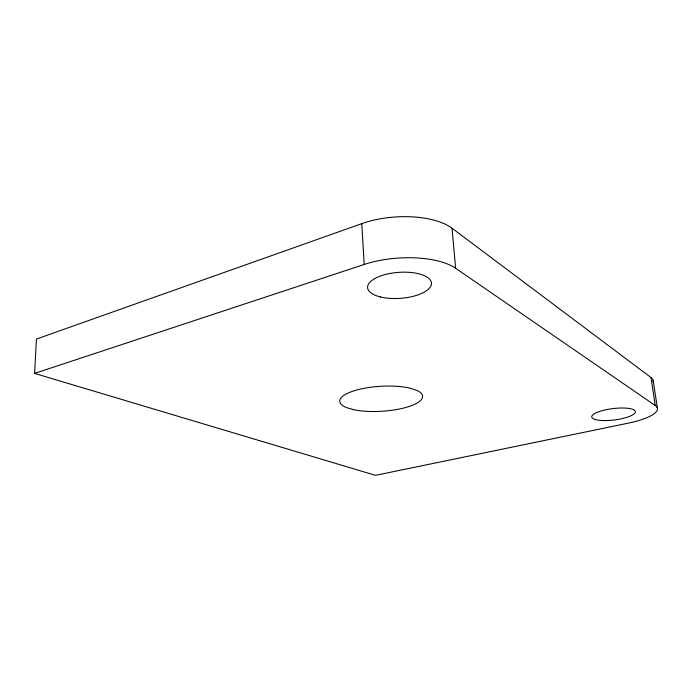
<?xml version="1.0" encoding="UTF-8"?>
<svg xmlns="http://www.w3.org/2000/svg" width="692" height="692" viewBox="0 0 692 692"><rect width="100%" height="100%" fill="white"/><g stroke="black" fill="none" stroke-linecap="round" stroke-linejoin="round"><path stroke-width="1.04" d="M651.025 377.538L655.263 405.529A43.977 11.479 -7 0 1 628.077 423.193L375.522 475.343L34.6 373.403L36.442 339.054L361.795 223.628A63.257 28.087 -4.1 0 1 452.032 228.222L651.025 377.538A43.57 12.456 -7.4 0 1 653.127 382.218M34.6 373.403L364.165 264.465A64.114 26.106 -4.1 0 1 455.621 268.262L655.263 405.529M653.187 380.557L657.4 408.297M452.032 228.222L455.621 268.262M361.795 223.628L364.165 264.465M353.465 409.647L346.571 407.614A41.52 12.508 -3.5 0 1 354.987 390.522A41.52 12.508 -3.5 0 1 410.52 388.29L417.215 390.582A41.52 12.508 -3.5 0 1 407.138 407.095A41.52 12.508 -3.5 0 1 353.465 409.647M380.496 296.963A32.014 13.018 -4.1 0 0 431.263 284.948A32.014 13.018 -4.1 0 0 386.828 274.136A32.014 13.018 -4.1 0 0 380.496 296.963M601.599 420.485A21.971 5.735 -7 0 0 635.334 412.103A21.971 5.735 -7 0 0 603.709 410.261A21.971 5.735 -7 0 0 601.599 420.485"/></g></svg>
